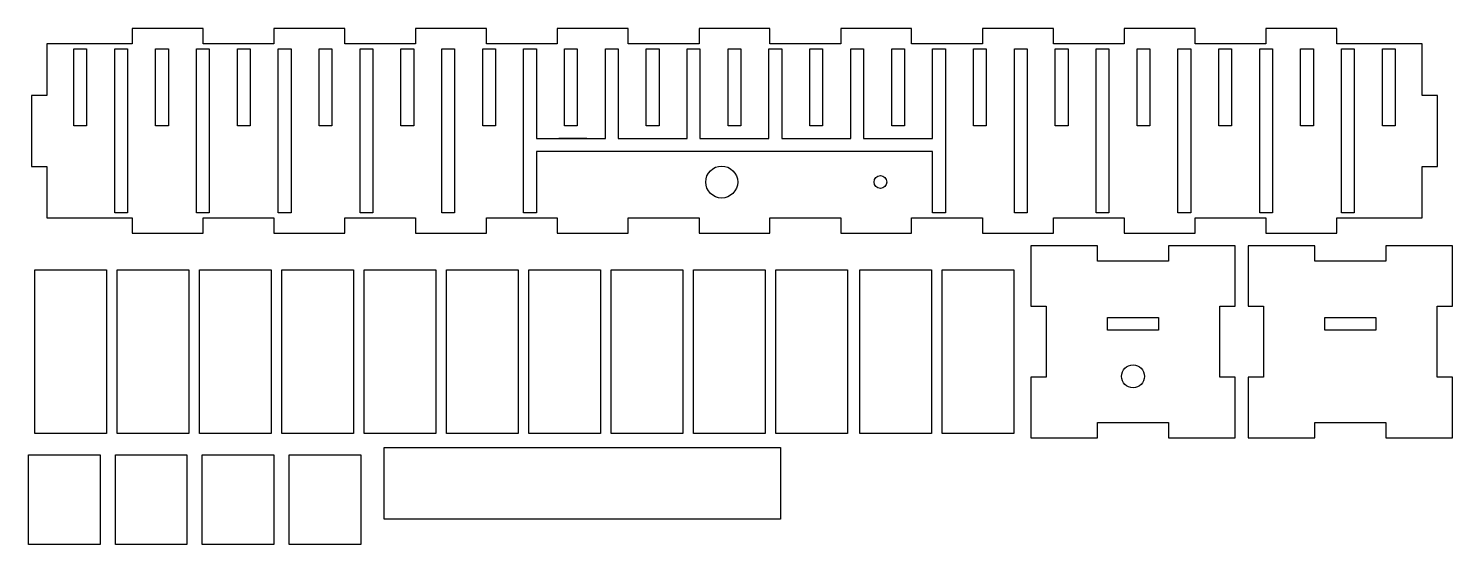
# Model space of a CAD drawing. Header units: millimetres. Extents: x -282 to 275, y -161 to 41.
import ezdxf

# ---------------------------------------------------------------- set-up
doc = ezdxf.new("R2010")
doc.units = ezdxf.units.MM
doc.layers.get('0').update_dxf_attribs({"linetype": 'CONTINUOUS'})

msp = doc.modelspace()

# ---------------------------------------------------------------- linework, layer by layer
msp.add_line((-63.71, -2.07), (-74.7, -2.07))
for points in [[(-102.97, -33.07), (-75.24, -33.07), (-75.24, -39.07), (-47.52, -39.07), (-47.52, -33.07), (-19.79, -33.07), (-19.79, -39.07), (7.93, -39.07), (7.93, -33.07), (35.65, -33.07), (35.65, -39.07), (63.38, -39.07), (63.38, -33.07), (91.1, -33.07), (91.1, -39.07), (118.83, -39.07), (118.83, -33.07), (146.55, -33.07), (146.55, -39.07), (174.28, -39.07), (174.28, -33.07), (202, -33.07), (202, -39.07), (229.72, -39.07), (229.72, -33.07), (263.07, -33.07), (263.07, -12.93), (269.07, -12.93), (269.07, 14.79), (263.07, 14.79), (263.07, 34.93), (229.72, 34.93), (229.72, 40.93), (202, 40.93), (202, 34.93), (174.28, 34.93), (174.28, 40.93), (146.55, 40.93), (146.55, 34.93), (118.83, 34.93), (118.83, 40.93), (91.1, 40.93), (91.1, 34.93), (63.38, 34.93), (63.38, 40.93), (35.65, 40.93), (35.65, 34.93), (7.93, 34.93), (7.93, 40.93), (-19.79, 40.93), (-19.79, 34.93), (-47.52, 34.93), (-47.52, 40.93), (-75.24, 40.93), (-75.24, 34.93), (-102.97, 34.93), (-102.97, 40.93), (-130.69, 40.93), (-130.69, 34.93), (-158.41, 34.93), (-158.41, 40.93), (-186.14, 40.93), (-186.14, 34.93), (-213.86, 34.93), (-213.86, 40.93), (-241.59, 40.93), (-241.59, 34.93), (-274.93, 34.93), (-274.93, 14.79), (-280.93, 14.79), (-280.93, -12.93), (-274.93, -12.93), (-274.93, -33.07), (-241.59, -33.07), (-241.59, -39.07), (-213.86, -39.07), (-213.86, -33.07), (-186.14, -33.07), (-186.14, -39.07), (-158.41, -39.07), (-158.41, -33.07), (-130.69, -33.07), (-130.69, -39.07), (-102.97, -39.07)], [(-259.43, 2.93), (-264.43, 2.93), (-264.43, 32.93), (-259.43, 32.93)], [(-248.43, -31.07), (-248.43, 32.93), (-243.43, 32.93), (-243.43, -31.07)], [(-227.43, 32.93), (-227.43, 2.93), (-232.43, 2.93), (-232.43, 32.93)], [(-211.43, -31.07), (-216.43, -31.07), (-216.43, 32.93), (-211.43, 32.93)], [(-195.43, 32.93), (-195.43, 2.93), (-200.43, 2.93), (-200.43, 32.93)], [(-184.43, -31.07), (-184.43, 32.93), (-179.43, 32.93), (-179.43, -31.07)], [(-163.43, 32.93), (-163.43, 2.93), (-168.43, 2.93), (-168.43, 32.93)], [(-147.43, 32.93), (-147.43, -31.07), (-152.43, -31.07), (-152.43, 32.93)], [(-136.43, 2.93), (-136.43, 32.93), (-131.43, 32.93), (-131.43, 2.93)], [(-120.43, 32.93), (-115.43, 32.93), (-115.43, -31.07), (-120.43, -31.07)], [(-99.43, 2.93), (-104.43, 2.93), (-104.43, 32.93), (-99.43, 32.93)], [(-56.93, -2.07), (-56.43, -2.07), (-56.43, 32.93), (-51.43, 32.93), (-51.43, -2.07), (-50.93, -2.07), (-24.93, -2.07), (-24.43, -2.07), (-24.43, 32.93), (-19.43, 32.93), (-19.43, -2.07), (-18.93, -2.07), (7.07, -2.07), (7.57, -2.07), (7.57, 32.93), (12.57, 32.93), (12.57, -2.07), (13.07, -2.07), (39.07, -2.07), (39.57, -2.07), (39.57, 32.93), (44.57, 32.93), (44.57, -2.07), (45.07, -2.07), (71.07, -2.07), (71.57, -2.07), (71.57, 32.93), (76.57, 32.93), (76.57, -31.07), (71.57, -31.07), (71.57, -8.07), (71.57, -7.07), (-83.43, -7.07), (-83.43, -8.07), (-83.43, -31.07), (-88.43, -31.07), (-88.43, 32.93), (-83.43, 32.93), (-83.43, -2.07), (-82.93, -2.07)], [(-72.43, 32.93), (-67.43, 32.93), (-67.43, 2.93), (-72.43, 2.93)], [(-35.43, 2.93), (-40.43, 2.93), (-40.43, 32.93), (-35.43, 32.93)], [(-3.43, 2.93), (-8.43, 2.93), (-8.43, 32.93), (-3.43, 32.93)], [(28.57, 32.93), (28.57, 2.93), (23.57, 2.93), (23.57, 32.93)], [(60.57, 32.93), (60.57, 2.93), (55.57, 2.93), (55.57, 32.93)], [(87.57, 32.93), (92.57, 32.93), (92.57, 2.93), (87.57, 2.93)], [(108.57, -31.07), (103.57, -31.07), (103.57, 32.93), (108.57, 32.93)], [(119.57, 32.93), (124.57, 32.93), (124.57, 2.93), (119.57, 2.93)], [(135.57, -31.07), (135.57, 32.93), (140.57, 32.93), (140.57, -31.07)], [(156.57, 2.93), (151.57, 2.93), (151.57, 32.93), (156.57, 32.93)], [(167.57, -31.07), (167.57, 32.93), (172.57, 32.93), (172.57, -31.07)], [(188.57, 2.93), (183.57, 2.93), (183.57, 32.93), (188.57, 32.93)], [(199.57, 32.93), (204.57, 32.93), (204.57, -31.07), (199.57, -31.07)], [(215.57, 2.93), (215.57, 32.93), (220.57, 32.93), (220.57, 2.93)], [(236.57, -31.07), (231.57, -31.07), (231.57, 32.93), (236.57, 32.93)], [(247.57, 2.93), (247.57, 32.93), (252.57, 32.93), (252.57, 2.93)], [(190, -119), (190, -95.36), (184, -95.36), (184, -67.64), (190, -67.64), (190, -44), (163.86, -44), (163.86, -50), (136.14, -50), (136.14, -44), (110, -44), (110, -67.64), (116, -67.64), (116, -95.36), (110, -95.36), (110, -119), (136.14, -119), (136.14, -113), (163.86, -113), (163.86, -119)], [(275, -95.36), (269, -95.36), (269, -67.64), (275, -67.64), (275, -44), (248.86, -44), (248.86, -50), (221.14, -50), (221.14, -44), (195, -44), (195, -67.64), (201, -67.64), (201, -95.36), (195, -95.36), (195, -119), (221.14, -119), (221.14, -113), (248.86, -113), (248.86, -119), (275, -119)], [(-279.69, -53.38), (-251.69, -53.38), (-251.69, -117.38), (-279.69, -117.38)], [(-247.47, -117.38), (-247.47, -53.38), (-219.47, -53.38), (-219.47, -117.38)], [(-187.25, -53.38), (-187.25, -117.38), (-215.25, -117.38), (-215.25, -53.38)], [(-183.02, -53.38), (-155.02, -53.38), (-155.02, -117.38), (-183.02, -117.38)], [(-150.8, -53.38), (-122.8, -53.38), (-122.8, -117.38), (-150.8, -117.38)], [(-118.58, -117.38), (-118.58, -53.38), (-90.58, -53.38), (-90.58, -117.38)], [(-58.36, -117.38), (-86.36, -117.38), (-86.36, -53.38), (-58.36, -53.38)], [(-54.13, -117.38), (-54.13, -53.38), (-26.13, -53.38), (-26.13, -117.38)], [(6.09, -117.38), (-21.91, -117.38), (-21.91, -53.38), (6.09, -53.38)], [(10.31, -117.38), (10.31, -53.38), (38.31, -53.38), (38.31, -117.38)], [(43.09, -117.38), (43.09, -53.38), (71.09, -53.38), (71.09, -117.38)], [(103.31, -117.38), (75.31, -117.38), (75.31, -53.38), (103.31, -53.38)], [(140, -72), (160, -72), (160, -77), (140, -77)], [(245, -72), (245, -77), (225, -77), (225, -72)], [(-282.15, -160.71), (-282.15, -125.71), (-254.15, -125.71), (-254.15, -160.71)], [(-220.15, -125.71), (-220.15, -160.71), (-248.15, -160.71), (-248.15, -125.71)], [(-214.15, -125.71), (-186.15, -125.71), (-186.15, -160.71), (-214.15, -160.71)], [(-152.15, -125.71), (-152.15, -160.71), (-180.15, -160.71), (-180.15, -125.71)], [(12.04, -150.78), (-142.96, -150.78), (-142.96, -122.78), (12.04, -122.78)]]:
    msp.add_lwpolyline(points, close=True)
for centre, radius in [((-10.93, -19.07), 6.25), ((51.17, -19.07), 2.5), ((150, -95), 4.5)]:
    msp.add_circle(centre, radius)

doc.saveas('drawing.dxf')
